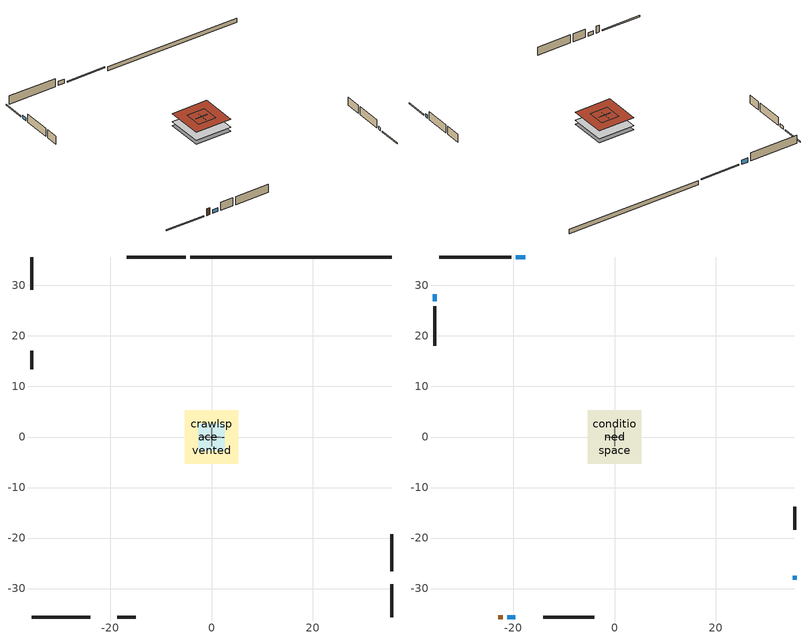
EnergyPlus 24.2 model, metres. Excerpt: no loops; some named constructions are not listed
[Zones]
crawlspace - vented
 floor foundation (Slab2 construction): -5.34,-5.34 -5.34,5.34 5.34,5.34 5.34,-5.34 z-0.91
 wall outside (RimJoist1 construction): -5.11,35.63 -16.78,35.63 z0.3:0.61
 wall outside (RimJoist2 construction): 35.63,-35.63 35.63,-29.14 z0.3:0.61
 wall outside (RimJoist3 construction): -35.63,-35.63 -23.95,-35.63 z0.3:0.61
 wall outside (RimJoist4 construction): -35.63,35.63 -35.63,29.14 z0.3:0.61
 wall foundation (FoundationWall1 construction): 35.63,35.63 -4.18,35.63 z-0.91:0.3
garage
 floor foundation (Slab1 construction): -2.59,-2.59 -2.59,2.59 2.59,2.59 2.59,-2.59 z0
 wall outside (Wall1 construction): 35.63,-26.56 35.63,-19.25 z0.3:2.74
 wall outside (Wall2 construction): -18.68,-35.63 -15.02,-35.63 z0.3:2.74
 wall outside (Wall9 construction): -35.63,17.09 -35.63,13.43 z0.3:2.74
 wall to conditioned space (Wall5 construction Reversed): 1.83,0 -1.83,0 z0.3:2.74
 wall to conditioned space (Wall6 construction Reversed): 0,1.83 0,-1.83 z0.3:2.74
 roof outside (Roof1 construction): -2.59,2.59 -2.59,-2.59 2.59,-2.59 2.59,2.59 z2.74
conditioned space
 floor to crawlspace - vented (Floor1 construction): -5.34,-5.34 -5.34,5.34 5.34,5.34 5.34,-5.34 z0.3
 wall outside (AdiabaticWallConstruction 1): -23.03,-35.63 -22.11,-35.63 z0.3:2.34
 wall outside (AdiabaticWallConstruction): -17.71,35.63 -19.53,35.63 z0.3:1.52; 35.63,-28.21 35.63,-27.49 z0.3:1.28; -21.18,-35.63 -19.6,-35.63 z0.3:1.37; -35.63,28.21 -35.63,26.85 z0.3:1.22
 wall outside (Wall3 construction): -20.46,35.63 -34.7,35.63 z0.3:2.74
 wall outside (Wall4 construction): 35.63,-18.32 35.63,-13.85 z0.3:2.74
 wall outside (Wall7 construction): -14.09,-35.63 -4.05,-35.63 z0.3:2.74
 wall outside (Wall8 construction): -35.63,25.93 -35.63,18.02 z0.3:2.74
 window (WindowConstruction): -17.71,35.63 -19.53,35.63 z0.3:1.52
 window (WindowConstruction 1): 35.63,-28.21 35.63,-27.49 z0.3:1.28
 window (WindowConstruction 2): -21.18,-35.63 -19.61,-35.63 z0.3:1.37
 window (WindowConstruction 3): -35.63,28.21 -35.63,26.86 z0.3:1.22
 door (Door): -23.03,-35.63 -22.11,-35.63 z0.3:2.34
 roof outside (Roof2 construction): -5.34,5.34 -5.34,-5.34 5.34,-5.34 5.34,5.34 z2.74
[Material] Roughness=Rough; Thermal Absorptance=0.9
Name | Thickness {m} | Conductivity {W/m-K} | Density {kg/m3} | Specific Heat {J/kg-K} | Solar Absorptance | Visible Absorptance
floor covering | 0.0127 | 0.0433444 | 54.468 | 1339.84 | 0.6 | 0.6
floor stud and cavity | 0.1397 | 0.923637 | 92.3553 | 1139.71 | 0.7 | 0.7
gypsum board | 0.0127 | 0.160291 | 801 | 837.4 | 0.6 | 0.6
osb sheathing 0.5 in. 2; osb sheathing 0.5 in. 3 | 0.0127 | 0.115458 | 512.64 | 1214.23 | 0.7 | 0.7
osb sheathing 0.75 in. | 0.01905 | 0.115458 | 512.64 | 1214.23 | 0.7 | 0.7
wall stud and cavity 2 | 0.1397 | 0.506836 | 139.0536 | 1170.24 | 0.7 | 0.7
[Construction]
Floor1 construction Reversed: floor covering, osb sheathing 0.75 in., floor stud and cavity
Wall5 construction: osb sheathing 0.5 in. 2, wall stud and cavity 2, gypsum board
Wall6 construction: osb sheathing 0.5 in. 3, wall stud and cavity 2, gypsum board
[EnergyManagementSystem:Program]
total_loads_program: Set loads_htg_tot = 0; Set loads_clg_tot = 0; If htg_load_cond > 0; Set loads_htg_tot = loads_htg_tot + (htg_load_cond - clg_load_cond) * 1.0; EndIf; Set loads_htg_tot = (@Max loads_htg_tot 0); If clg_load_cond > 0; Set loads_clg_tot = loads_clg_tot + (clg_load_cond - htg_load_cond) * 1.0; EndIf; Set loads_clg_tot = (@Max loads_clg_tot 0)
unmet_hours_program: Set htg_unmet_hours = 0; Set clg_unmet_hours = 0; Set unit_htg_unmet_hours = 0; If ((DayOfYear >= 1) && (DayOfYear <= 365)); Set unit_htg_unmet_hours = unit_htg_unmet_hours + conditioned_space_htg_unmet_s; If unit_htg_unmet_hours > htg_unmet_hours; Set htg_unmet_hours = unit_htg_unmet_hours; EndIf; EndIf; Set unit_clg_unmet_hours = 0; If ((DayOfYear >= 1) && (DayOfYear <= 365)); Set unit_clg_unmet_hours = unit_clg_unmet_hours + conditioned_space_clg_unmet_s; If unit_clg_unmet_hours > clg_unmet_hours; Set clg_unmet_hours = unit_clg_unmet_hours; EndIf; EndIf
water_heater_Control: Set water_heater_HPWHSchedOverride = water_heater_T_set; If (water_heater_amb_temp<5.56) || (water_heater_amb_temp>48.89); Set water_heater_UESchedOverride = water_heater_T_set; Set water_heater_LESchedOverride = water_heater_T_set; Else; Set water_heater_UESchedOverride = water_heater_T_set - 9.0; Set water_heater_LESchedOverride = 0; EndIf
water_heater_hpwh_EC_adj: If WarmupFlag == 0; Set dhw_e_cons = water_heater_tank_energy + water_heater_tank_on_cycle_parasitic + water_heater_tank_off_cycle_parasitic + water_heater_coil_energy + water_heater_fan_energy; Set water_heater_hpwh_ec_adj_act = 0.0 * dhw_e_cons / 1; EndIf
water_heater_InletAir: Set water_heater_Tamb_act = water_heater_amb_temp; Set water_heater_RHamb_act = 0; Set water_heater_RHamb_act = water_heater_RHamb_act + (water_heater_amb_rh / 100) / 1; Set water_heater_sens_act = (0 - water_heater_sens_cool - (water_heater_tl + water_heater_fan_pwr)) / 1; Set water_heater_lat_act = (0 - water_heater_lat_cool) / 1
[EnergyManagementSystem:ProgramCallingManager]
component_loads_program_calling_manager: EndOfZoneTimestepAfterZoneReporting; component_loads_program
fridge_schedule_program_calling_manager: BeginZoneTimestepAfterInitHeatBalance; fridge_schedule_program
infil_program_calling_manager: BeginZoneTimestepAfterInitHeatBalance; infil_program
mini_split_heat_pump_supply_fan_disaggregate_program_calling_manager: EndOfSystemTimestepBeforeHVACReporting; mini_split_heat_pump_supply_fan_disaggregate_program
natural_vent_program_calling_manager: BeginZoneTimestepAfterInitHeatBalance; natural_vent_program
total_airflows_program_calling_manager: EndOfZoneTimestepAfterZoneReporting; total_airflows_program
total_loads_program_calling_manager: EndOfZoneTimestepAfterZoneReporting; total_loads_program
unmet_hours_program_calling_manager: EndOfZoneTimestepBeforeZoneReporting; unmet_hours_program
water_heater_hpwh_EC_adj_ProgramManager: EndOfSystemTimestepBeforeHVACReporting; water_heater_hpwh_EC_adj
water_heater_ProgramManager: InsideHVACSystemIterationLoop; water_heater_Control; water_heater_InletAir
[EnergyManagementSystem:OutputVariable]
Name | EMS Variable | Type of Data in Variable | Update Frequency | EMS Program or Subroutine | Units
mini split heat pump supply fan disaggregate clg | mini_split_heat_pump_supply_fan_clg | Summed | SystemTimestep | mini_split_heat_pump_supply_fan_disaggregate_program | J
mini split heat pump supply fan disaggregate htg backup | mini_split_heat_pump_supply_fan_backup_htg | Summed | SystemTimestep | mini_split_heat_pump_supply_fan_disaggregate_program | J
mini split heat pump supply fan disaggregate htg primary | mini_split_heat_pump_supply_fan_primary_htg | Summed | SystemTimestep | mini_split_heat_pump_supply_fan_disaggregate_program | J
loads_htg_tot_peakload_outvar; loads_htg_tot_annual_outvar; loads_htg_tot_timeseries_outvar | loads_htg_tot | Summed | ZoneTimestep | total_loads_program | J
loads_clg_tot_peakload_outvar; loads_clg_tot_annual_outvar; loads_clg_tot_timeseries_outvar | loads_clg_tot | Summed | ZoneTimestep | total_loads_program | J
htg_unmet_hours_annual_outvar; htg_unmet_hours_timeseries_outvar | htg_unmet_hours | Summed | ZoneTimestep | unmet_hours_program | hr
clg_unmet_hours_annual_outvar; clg_unmet_hours_timeseries_outvar | clg_unmet_hours | Summed | ZoneTimestep | unmet_hours_program | hr
loads_htg_roofs_annual_outvar; loads_htg_roofs_timeseries_outvar | loads_htg_roofs | Summed | ZoneTimestep | component_loads_program | J
loads_htg_ceilings_annual_outvar; loads_htg_ceilings_timeseries_outvar | loads_htg_ceilings | Summed | ZoneTimestep | component_loads_program | J
loads_htg_walls_annual_outvar; loads_htg_walls_timeseries_outvar | loads_htg_walls | Summed | ZoneTimestep | component_loads_program | J
loads_htg_rim_joists_annual_outvar; loads_htg_rim_joists_timeseries_outvar | loads_htg_rim_joists | Summed | ZoneTimestep | component_loads_program | J
loads_htg_foundation_walls_annual_outvar; loads_htg_foundation_walls_timeseries_outvar | loads_htg_foundation_walls | Summed | ZoneTimestep | component_loads_program | J
loads_htg_doors_annual_outvar; loads_htg_doors_timeseries_outvar | loads_htg_doors | Summed | ZoneTimestep | component_loads_program | J
loads_htg_windows_conduction_annual_outvar; loads_htg_windows_conduction_timeseries_outvar | loads_htg_windows_conduction | Summed | ZoneTimestep | component_loads_program | J
loads_htg_windows_solar_annual_outvar; loads_htg_windows_solar_timeseries_outvar | loads_htg_windows_solar | Summed | ZoneTimestep | component_loads_program | J
loads_htg_skylights_conduction_annual_outvar; loads_htg_skylights_conduction_timeseries_outvar | loads_htg_skylights_conduction | Summed | ZoneTimestep | component_loads_program | J
loads_htg_skylights_solar_annual_outvar; loads_htg_skylights_solar_timeseries_outvar | loads_htg_skylights_solar | Summed | ZoneTimestep | component_loads_program | J
loads_htg_floors_annual_outvar; loads_htg_floors_timeseries_outvar | loads_htg_floors | Summed | ZoneTimestep | component_loads_program | J
loads_htg_slabs_annual_outvar; loads_htg_slabs_timeseries_outvar | loads_htg_slabs | Summed | ZoneTimestep | component_loads_program | J
loads_htg_internal_mass_annual_outvar; loads_htg_internal_mass_timeseries_outvar | loads_htg_internal_mass | Summed | ZoneTimestep | component_loads_program | J
loads_htg_infil_annual_outvar; loads_htg_infil_timeseries_outvar | loads_htg_infil | Summed | ZoneTimestep | component_loads_program | J
loads_htg_natvent_annual_outvar; loads_htg_natvent_timeseries_outvar | loads_htg_natvent | Summed | ZoneTimestep | component_loads_program | J
loads_htg_mechvent_annual_outvar; loads_htg_mechvent_timeseries_outvar | loads_htg_mechvent | Summed | ZoneTimestep | component_loads_program | J
loads_htg_whf_annual_outvar; loads_htg_whf_timeseries_outvar | loads_htg_whf | Summed | ZoneTimestep | component_loads_program | J
loads_htg_ducts_annual_outvar; loads_htg_ducts_timeseries_outvar | loads_htg_ducts | Summed | ZoneTimestep | component_loads_program | J
loads_htg_intgains_annual_outvar; loads_htg_intgains_timeseries_outvar | loads_htg_intgains | Summed | ZoneTimestep | component_loads_program | J
loads_htg_lighting_annual_outvar; loads_htg_lighting_timeseries_outvar | loads_htg_lighting | Summed | ZoneTimestep | component_loads_program | J
loads_clg_roofs_annual_outvar; loads_clg_roofs_timeseries_outvar | loads_clg_roofs | Summed | ZoneTimestep | component_loads_program | J
loads_clg_ceilings_annual_outvar; loads_clg_ceilings_timeseries_outvar | loads_clg_ceilings | Summed | ZoneTimestep | component_loads_program | J
loads_clg_walls_annual_outvar; loads_clg_walls_timeseries_outvar | loads_clg_walls | Summed | ZoneTimestep | component_loads_program | J
loads_clg_rim_joists_annual_outvar; loads_clg_rim_joists_timeseries_outvar | loads_clg_rim_joists | Summed | ZoneTimestep | component_loads_program | J
loads_clg_foundation_walls_annual_outvar; loads_clg_foundation_walls_timeseries_outvar | loads_clg_foundation_walls | Summed | ZoneTimestep | component_loads_program | J
loads_clg_doors_annual_outvar; loads_clg_doors_timeseries_outvar | loads_clg_doors | Summed | ZoneTimestep | component_loads_program | J
loads_clg_windows_conduction_annual_outvar; loads_clg_windows_conduction_timeseries_outvar | loads_clg_windows_conduction | Summed | ZoneTimestep | component_loads_program | J
loads_clg_windows_solar_annual_outvar; loads_clg_windows_solar_timeseries_outvar | loads_clg_windows_solar | Summed | ZoneTimestep | component_loads_program | J
loads_clg_skylights_conduction_annual_outvar; loads_clg_skylights_conduction_timeseries_outvar | loads_clg_skylights_conduction | Summed | ZoneTimestep | component_loads_program | J
loads_clg_skylights_solar_annual_outvar; loads_clg_skylights_solar_timeseries_outvar | loads_clg_skylights_solar | Summed | ZoneTimestep | component_loads_program | J
loads_clg_floors_annual_outvar; loads_clg_floors_timeseries_outvar | loads_clg_floors | Summed | ZoneTimestep | component_loads_program | J
loads_clg_slabs_annual_outvar; loads_clg_slabs_timeseries_outvar | loads_clg_slabs | Summed | ZoneTimestep | component_loads_program | J
loads_clg_internal_mass_annual_outvar; loads_clg_internal_mass_timeseries_outvar | loads_clg_internal_mass | Summed | ZoneTimestep | component_loads_program | J
loads_clg_infil_annual_outvar; loads_clg_infil_timeseries_outvar | loads_clg_infil | Summed | ZoneTimestep | component_loads_program | J
loads_clg_natvent_annual_outvar; loads_clg_natvent_timeseries_outvar | loads_clg_natvent | Summed | ZoneTimestep | component_loads_program | J
loads_clg_mechvent_annual_outvar; loads_clg_mechvent_timeseries_outvar | loads_clg_mechvent | Summed | ZoneTimestep | component_loads_program | J
loads_clg_whf_annual_outvar; loads_clg_whf_timeseries_outvar | loads_clg_whf | Summed | ZoneTimestep | component_loads_program | J
loads_clg_ducts_annual_outvar; loads_clg_ducts_timeseries_outvar | loads_clg_ducts | Summed | ZoneTimestep | component_loads_program | J
loads_clg_intgains_annual_outvar; loads_clg_intgains_timeseries_outvar | loads_clg_intgains | Summed | ZoneTimestep | component_loads_program | J
loads_clg_lighting_annual_outvar; loads_clg_lighting_timeseries_outvar | loads_clg_lighting | Summed | ZoneTimestep | component_loads_program | J
total_infil_flow_rate_timeseries_outvar | total_infil_flow_rate | Averaged | ZoneTimestep | total_airflows_program | m^3/s
total_mechvent_flow_rate_timeseries_outvar | total_mechvent_flow_rate | Averaged | ZoneTimestep | total_airflows_program | m^3/s
total_natvent_flow_rate_timeseries_outvar | total_natvent_flow_rate | Averaged | ZoneTimestep | total_airflows_program | m^3/s
total_whf_flow_rate_timeseries_outvar | total_whf_flow_rate | Averaged | ZoneTimestep | total_airflows_program | m^3/s
[Schedule:Day:Interval]
general water use schedule day: No, 01:00, 0.315068, 03:00, 0.287671, 04:00, 0.342466, 05:00, 0.369863, 06:00, 0.520548, 07:00, 0.60274, 08:00, 0.534247, 10:00, 0.506849, 11:00, 0.465753, 14:00, 0.479452, 15:00, 0.534247, 16:00, 0.589041, 17:00, 0.69863, 18:00, 0.876712, 19:00, 0.890411, 20:00, 0.986301, 21:00, 1, 22:00, 0.863014, 23:00, 0.616438, 24:00, 0.465753
general water use schedule default day; cooling season schedule day; cooling season schedule day 2; cooling season schedule default day; exterior lighting schedule default day; natural vent schedule default day: No, 24:00, 0
cooling season schedule day 1; natural vent schedule day: No, 24:00, 1
exterior lighting schedule day: No, 01:00, 0.566667, 03:00, 0.524167, 05:00, 0.495833, 06:00, 0.5525, 07:00, 0.623333, 08:00, 0.580833, 09:00, 0.439167, 10:00, 0.354167, 12:00, 0.34, 13:00, 0.354167, 14:00, 0.396667, 15:00, 0.425, 16:00, 0.495833, 17:00, 0.623333, 18:00, 0.793333, 19:00, 0.906667, 20:00, 0.963333, 21:00, 0.991667, 22:00, 0.920833, 23:00, 0.793333, 24:00, 0.665833
exterior lighting schedule day 1: No, 01:00, 0.528571, 03:00, 0.488929, 05:00, 0.4625, 06:00, 0.515357, 07:00, 0.581429, 08:00, 0.541786, 09:00, 0.409643, 10:00, 0.330357, 12:00, 0.317143, 13:00, 0.330357, 14:00, 0.37, 15:00, 0.396429, 16:00, 0.4625, 17:00, 0.581429, 18:00, 0.74, 19:00, 0.845714, 20:00, 0.898571, 21:00, 0.925, 22:00, 0.858929, 23:00, 0.74, 24:00, 0.621071
exterior lighting schedule day 10: No, 01:00, 0.552381, 03:00, 0.510952, 05:00, 0.483333, 06:00, 0.538571, 07:00, 0.607619, 08:00, 0.56619, 09:00, 0.428095, 10:00, 0.345238, 12:00, 0.331429, 13:00, 0.345238, 14:00, 0.386667, 15:00, 0.414286, 16:00, 0.483333, 17:00, 0.607619, 18:00, 0.773333, 19:00, 0.88381, 20:00, 0.939048, 21:00, 0.966667, 22:00, 0.897619, 23:00, 0.773333, 24:00, 0.649048
exterior lighting schedule day 11: No, 01:00, 0.571429, 03:00, 0.528571, 05:00, 0.5, 06:00, 0.557143, 07:00, 0.628571, 08:00, 0.585714, 09:00, 0.442857, 10:00, 0.357143, 12:00, 0.342857, 13:00, 0.357143, 14:00, 0.4, 15:00, 0.428571, 16:00, 0.5, 17:00, 0.628571, 18:00, 0.8, 19:00, 0.914286, 20:00, 0.971429, 21:00, 1, 22:00, 0.928571, 23:00, 0.8, 24:00, 0.671429
exterior lighting schedule day 2: No, 01:00, 0.485714, 03:00, 0.449286, 05:00, 0.425, 06:00, 0.473571, 07:00, 0.534286, 08:00, 0.497857, 09:00, 0.376429, 10:00, 0.303571, 12:00, 0.291429, 13:00, 0.303571, 14:00, 0.34, 15:00, 0.364286, 16:00, 0.425, 17:00, 0.534286, 18:00, 0.68, 19:00, 0.777143, 20:00, 0.825714, 21:00, 0.85, 22:00, 0.789286, 23:00, 0.68, 24:00, 0.570714
exterior lighting schedule day 3: No, 01:00, 0.442857, 03:00, 0.409643, 05:00, 0.3875, 06:00, 0.431786, 07:00, 0.487143, 08:00, 0.453929, 09:00, 0.343214, 10:00, 0.276786, 12:00, 0.265714, 13:00, 0.276786, 14:00, 0.31, 15:00, 0.332143, 16:00, 0.3875, 17:00, 0.487143, 18:00, 0.62, 19:00, 0.708571, 20:00, 0.752857, 21:00, 0.775, 22:00, 0.719643, 23:00, 0.62, 24:00, 0.520357
exterior lighting schedule day 4: No, 01:00, 0.4, 03:00, 0.37, 05:00, 0.35, 06:00, 0.39, 07:00, 0.44, 08:00, 0.41, 09:00, 0.31, 10:00, 0.25, 12:00, 0.24, 13:00, 0.25, 14:00, 0.28, 15:00, 0.3, 16:00, 0.35, 17:00, 0.44, 18:00, 0.56, 19:00, 0.64, 20:00, 0.68, 21:00, 0.7, 22:00, 0.65, 23:00, 0.56, 24:00, 0.47
exterior lighting schedule day 5: No, 01:00, 0.380952, 03:00, 0.352381, 05:00, 0.333333, 06:00, 0.371429, 07:00, 0.419048, 08:00, 0.390476, 09:00, 0.295238, 10:00, 0.238095, 12:00, 0.228571, 13:00, 0.238095, 14:00, 0.266667, 15:00, 0.285714, 16:00, 0.333333, 17:00, 0.419048, 18:00, 0.533333, 19:00, 0.609524, 20:00, 0.647619, 21:00, 0.666667, 22:00, 0.619048, 23:00, 0.533333, 24:00, 0.447619
exterior lighting schedule day 6: No, 01:00, 0.390476, 03:00, 0.36119, 05:00, 0.341667, 06:00, 0.380714, 07:00, 0.429524, 08:00, 0.400238, 09:00, 0.302619, 10:00, 0.244048, 12:00, 0.234286, 13:00, 0.244048, 14:00, 0.273333, 15:00, 0.292857, 16:00, 0.341667, 17:00, 0.429524, 18:00, 0.546667, 19:00, 0.624762, 20:00, 0.66381, 21:00, 0.683333, 22:00, 0.634524, 23:00, 0.546667, 24:00, 0.45881
exterior lighting schedule day 7: No, 01:00, 0.419048, 03:00, 0.387619, 05:00, 0.366667, 06:00, 0.408571, 07:00, 0.460952, 08:00, 0.429524, 09:00, 0.324762, 10:00, 0.261905, 12:00, 0.251429, 13:00, 0.261905, 14:00, 0.293333, 15:00, 0.314286, 16:00, 0.366667, 17:00, 0.460952, 18:00, 0.586667, 19:00, 0.670476, 20:00, 0.712381, 21:00, 0.733333, 22:00, 0.680952, 23:00, 0.586667, 24:00, 0.492381
exterior lighting schedule day 8: No, 01:00, 0.466667, 03:00, 0.431667, 05:00, 0.408333, 06:00, 0.455, 07:00, 0.513333, 08:00, 0.478333, 09:00, 0.361667, 10:00, 0.291667, 12:00, 0.28, 13:00, 0.291667, 14:00, 0.326667, 15:00, 0.35, 16:00, 0.408333, 17:00, 0.513333, 18:00, 0.653333, 19:00, 0.746667, 20:00, 0.793333, 21:00, 0.816667, 22:00, 0.758333, 23:00, 0.653333, 24:00, 0.548333
exterior lighting schedule day 9: No, 01:00, 0.509524, 03:00, 0.47131, 05:00, 0.445833, 06:00, 0.496786, 07:00, 0.560476, 08:00, 0.522262, 09:00, 0.394881, 10:00, 0.318452, 12:00, 0.305714, 13:00, 0.318452, 14:00, 0.356667, 15:00, 0.382143, 16:00, 0.445833, 17:00, 0.560476, 18:00, 0.713333, 19:00, 0.815238, 20:00, 0.86619, 21:00, 0.891667, 22:00, 0.827976, 23:00, 0.713333, 24:00, 0.59869
[Schedule:Week:Daily]
cooling season schedule Week Rule - Jan1-May26: cooling season schedule day, cooling season schedule day, cooling season schedule day, cooling season schedule day, cooling season schedule day, cooling season schedule day, cooling season schedule day, cooling season schedule default day, cooling season schedule default day, cooling season schedule default day, cooling season schedule default day, cooling season schedule default day
cooling season schedule Week Rule - May27-Jun2: cooling season schedule day, cooling season schedule day, cooling season schedule day, cooling season schedule day, cooling season schedule day, cooling season schedule day 1, cooling season schedule day 1, cooling season schedule default day, cooling season schedule default day, cooling season schedule default day, cooling season schedule default day, cooling season schedule default day
cooling season schedule Week Rule - Jun3-Sep29: cooling season schedule day 1, cooling season schedule day 1, cooling season schedule day 1, cooling season schedule day 1, cooling season schedule day 1, cooling season schedule day 1, cooling season schedule day 1, cooling season schedule default day, cooling season schedule default day, cooling season schedule default day, cooling season schedule default day, cooling season schedule default day
cooling season schedule Week Rule - Sep30-Oct6: cooling season schedule day 1, cooling season schedule day 2, cooling season schedule day 2, cooling season schedule day 2, cooling season schedule day 2, cooling season schedule day 2, cooling season schedule day 2, cooling season schedule default day, cooling season schedule default day, cooling season schedule default day, cooling season schedule default day, cooling season schedule default day
cooling season schedule Week Rule - Oct7-Dec31: cooling season schedule day 2, cooling season schedule day 2, cooling season schedule day 2, cooling season schedule day 2, cooling season schedule day 2, cooling season schedule day 2, cooling season schedule day 2, cooling season schedule default day, cooling season schedule default day, cooling season schedule default day, cooling season schedule default day, cooling season schedule default day
natural vent schedule Week Rule - Jan1-Jan6: natural vent schedule day, natural vent schedule day, natural vent schedule default day, natural vent schedule day, natural vent schedule default day, natural vent schedule day, natural vent schedule default day, natural vent schedule default day, natural vent schedule default day, natural vent schedule default day, natural vent schedule default day, natural vent schedule default day
natural vent schedule Week Rule - Jan7-Dec31: natural vent schedule default day, natural vent schedule day, natural vent schedule default day, natural vent schedule day, natural vent schedule default day, natural vent schedule day, natural vent schedule default day, natural vent schedule default day, natural vent schedule default day, natural vent schedule default day, natural vent schedule default day, natural vent schedule default day
[Schedule:Year]
cooling season schedule: cooling season schedule Week Rule - Jan1-May26, 1, 1, 5, 26, cooling season schedule Week Rule - May27-Jun2, 5, 27, 6, 2, cooling season schedule Week Rule - Jun3-Sep29, 6, 3, 9, 29, cooling season schedule Week Rule - Sep30-Oct6, 9, 30, 10, 6, cooling season schedule Week Rule - Oct7-Dec31, 10, 7, 12, 31
natural vent schedule: natural vent schedule Week Rule - Jan1-Jan6, 1, 1, 1, 6, natural vent schedule Week Rule - Jan7-Dec31, 1, 7, 12, 31
